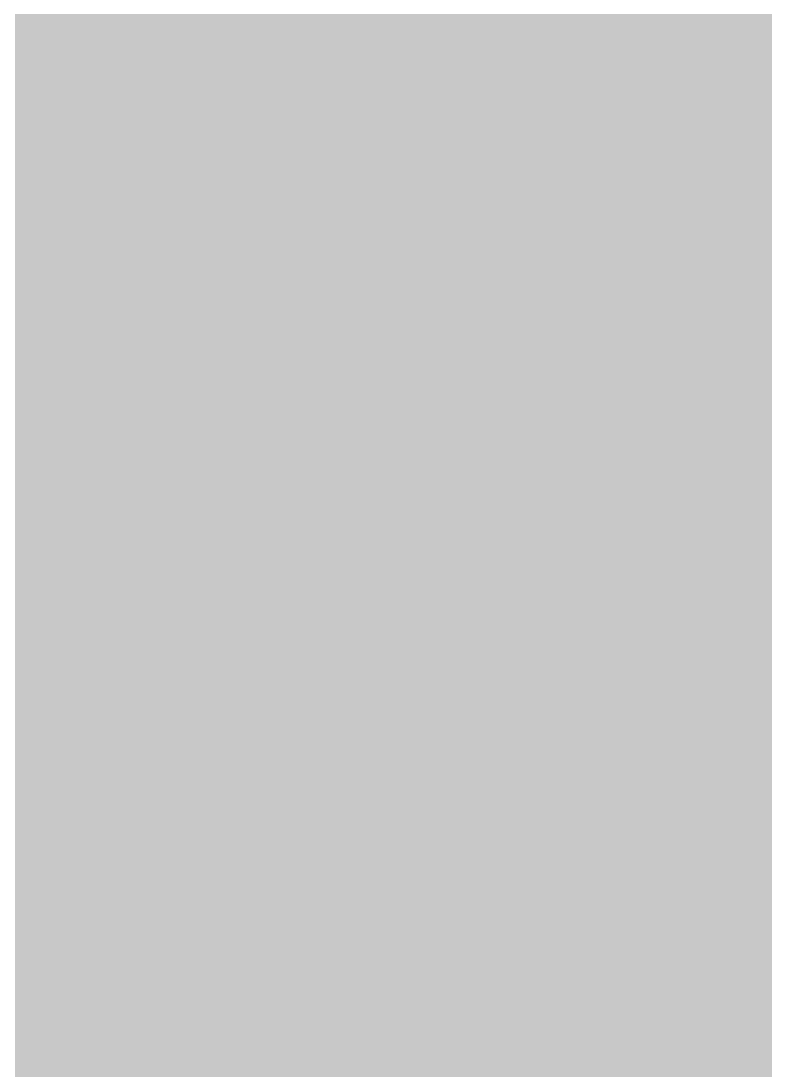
# Model space of a CAD drawing. Extents: x -5 to 208, y -5 to 206.
# Drawn here: x 10.55 to 17.64, y 113.44 to 123.44 of the extents above; entities that cross this region are included whole.
import ezdxf

# ---------------------------------------------------------------- set-up
doc = ezdxf.new("R2010")
doc.units = 0
doc.header["$MEASUREMENT"] = 0
doc.layers.get('0').update_dxf_attribs({"linetype": 'CONTINUOUS'})
for name, color, linetype in [('22-301-0_BOT', 7, 'CONTINUOUS'), ('22-301-0_DRD', 7, 'CONTINUOUS'), ('22-301-0_IN1', 1, 'CONTINUOUS'), ('22-301-0_IN2', 4, 'CONTINUOUS'), ('22-301-0_SMT', 5, 'CONTINUOUS'), ('22-301-0_SPT', 10, 'CONTINUOUS'), ('22-301-0_SST', 14, 'CONTINUOUS'), ('22-301-0_TOP', 9, 'CONTINUOUS'), ('THRUHOLE_TAP', 13, 'CONTINUOUS')]:
    doc.layers.add(name, color=color, linetype=linetype)

# ---------------------------------------------------------------- blocks, each defined once
blk = doc.blocks.new('ROUND_66')
at = {"const_width": 0.35052}
blk.add_lwpolyline([(-0.17526, 0, 1), (0.17526, 0, 1)], format="xyb", close=True, dxfattribs=at)
blk = doc.blocks.new('ROUND_68')
at = {"const_width": 0.35052}
blk.add_lwpolyline([(-0.17526, 0, 1), (0.17526, 0, 1)], format="xyb", close=True, dxfattribs=at)
blk = doc.blocks.new('RECTANGLE_6')
blk.add_solid([(0.4826, 0.4064), (0.4826, -0.4064), (-0.4826, 0.4064), (-0.4826, -0.4064)])
blk = doc.blocks.new('RECTANGLE_51')
blk.add_solid([(0.635, 0.3429), (0.635, -0.3429), (-0.635, 0.3429), (-0.635, -0.3429)])
blk = doc.blocks.new('ROUND_73')
at = {"const_width": 0.10033}
blk.add_lwpolyline([(-0.050164, 0, 1), (0.050164, 0, 1)], format="xyb", close=True, dxfattribs=at)

msp = doc.modelspace()

# ---------------------------------------------------------------- linework, layer by layer
at = {"layer": '22-301-0_BOT', "const_width": 0.254}
for points in [[(15.875, 143.1163), (15.875, 107.442)], [(15.6464, 142.8369), (15.6464, 107.442)], [(15.4178, 142.6464), (15.4178, 107.442)], [(12.446, 140.16736), (12.446, 112.4585)], [(11.303, 140.0683), (11.303, 112.4585)], [(11.5316, 140.0683), (11.5316, 112.4585)], [(11.7602, 140.06576), (11.7602, 112.4585)], [(11.9888, 140.03528), (11.9888, 112.4585)], [(12.2174, 140.06576), (12.2174, 112.4585)], [(16.1036, 138.38936), (16.1036, 107.442)], [(17.4752, 138.45794), (17.4752, 107.442)], [(16.3322, 138.19632), (16.3322, 107.442)], [(17.2466, 138.22934), (17.2466, 107.442)], [(16.5608, 138.10488), (16.5608, 107.442)], [(16.7894, 138.07948), (16.7894, 107.442)], [(17.018, 138.11758), (17.018, 107.442)], [(11.0744, 129.75336), (11.0744, 112.4585)], [(10.8458, 129.56032), (10.8458, 112.4585)], [(10.6172, 129.46888), (10.6172, 112.4585)], [(15.1892, 128.34112), (15.1892, 107.442)], [(14.9606, 127.91948), (14.9606, 107.442)], [(14.5034, 127.68072), (14.5034, 107.442)], [(14.732, 127.75438), (14.732, 107.442)], [(14.2748, 127.67056), (14.2748, 111.90732)], [(14.0462, 127.02794), (14.0462, 112.26038)], [(12.6746, 126.95936), (12.6746, 112.4585)], [(13.8176, 126.79934), (13.8176, 112.41278)], [(12.9032, 126.76632), (12.9032, 112.4585)], [(13.589, 126.68758), (13.589, 112.48136)], [(13.1318, 126.67488), (13.1318, 112.4585)], [(13.3604, 126.64948), (13.3604, 112.4839)], [(17.67332, 123.4948), (-3.556, 123.4948)], [(17.7038, 123.4313), (17.7038, 107.442)], [(17.81556, 123.2662), (-3.556, 123.2662)], [(18.12544, 123.0376), (-3.556, 123.0376)], [(26.2255, 122.809), (-3.556, 122.809)], [(26.2255, 122.5804), (-3.556, 122.5804)], [(26.2255, 122.3518), (-3.556, 122.3518)], [(26.2255, 122.1232), (-3.556, 122.1232)], [(26.2255, 121.8946), (-3.556, 121.8946)], [(26.2255, 121.666), (-3.556, 121.666)], [(26.2255, 121.4374), (-3.556, 121.4374)], [(26.2255, 121.2088), (-3.556, 121.2088)], [(26.2255, 120.9802), (-3.556, 120.9802)], [(26.2255, 120.7516), (-3.556, 120.7516)], [(26.2255, 120.523), (-3.556, 120.523)], [(26.2255, 120.2944), (-3.556, 120.2944)], [(26.2255, 120.0658), (-3.556, 120.0658)], [(26.2255, 119.8372), (-3.556, 119.8372)], [(26.2255, 119.6086), (-3.556, 119.6086)], [(26.2255, 119.38), (-3.556, 119.38)], [(26.2255, 119.1514), (-3.556, 119.1514)], [(26.2255, 118.9228), (-3.556, 118.9228)], [(26.2255, 118.6942), (-3.556, 118.6942)], [(26.2255, 118.4656), (-3.556, 118.4656)], [(26.2255, 118.237), (-3.556, 118.237)], [(26.2255, 118.0084), (-3.556, 118.0084)], [(26.2255, 117.7798), (-3.556, 117.7798)], [(26.2255, 117.5512), (-3.556, 117.5512)], [(26.2255, 117.3226), (-3.556, 117.3226)], [(26.2255, 117.094), (-3.556, 117.094)], [(26.2255, 116.8654), (-3.556, 116.8654)], [(26.2255, 116.6368), (-3.556, 116.6368)], [(26.2255, 116.4082), (-3.556, 116.4082)], [(26.2255, 116.1796), (-3.556, 116.1796)], [(26.2255, 115.951), (-3.556, 115.951)], [(26.2255, 115.7224), (-3.556, 115.7224)], [(26.2255, 115.4938), (-3.556, 115.4938)], [(26.2255, 115.2652), (-3.556, 115.2652)], [(26.2255, 115.0366), (-3.556, 115.0366)], [(26.2255, 114.808), (-3.556, 114.808)], [(26.2255, 114.5794), (-3.556, 114.5794)], [(26.2255, 114.3508), (-3.556, 114.3508)], [(26.2255, 114.1222), (-3.556, 114.1222)], [(26.2255, 113.8936), (-3.556, 113.8936)], [(26.2255, 113.665), (-3.556, 113.665)], [(26.2255, 113.4364), (-3.556, 113.4364)]]:
    msp.add_lwpolyline(points, dxfattribs=at)
msp.add_lwpolyline([(17.60728, 123.825, 0.4142136), (18.4658, 122.96648)], format="xyb", dxfattribs=at)
at = {"layer": '22-301-0_DRD', "const_width": 0.254}
for points in [[(14.351, 121.285), (13.97, 120.904)], [(14.351, 121.285), (13.97, 120.904)], [(14.859, 121.285), (14.351, 121.285)], [(14.859, 121.285), (14.351, 121.285)], [(15.24, 120.904), (14.859, 121.285)], [(15.24, 120.904), (14.859, 121.285)], [(13.97, 120.904), (13.97, 120.396)], [(13.97, 120.904), (13.97, 120.396)], [(15.24, 120.396), (15.24, 120.904)], [(15.24, 120.396), (15.24, 120.904)], [(11.176, 120.65), (10.795, 120.269)], [(11.684, 120.65), (11.176, 120.65)], [(12.065, 120.269), (11.684, 120.65)], [(13.081, 120.65), (12.7, 120.269)], [(13.081, 120.65), (12.7, 120.269)], [(13.081, 120.65), (12.7, 120.269)], [(13.589, 120.65), (13.081, 120.65)], [(13.589, 120.65), (13.081, 120.65)], [(13.589, 120.65), (13.081, 120.65)], [(13.97, 120.269), (13.589, 120.65)], [(13.97, 120.269), (13.589, 120.65)], [(13.97, 120.269), (13.589, 120.65)], [(13.97, 120.396), (14.351, 120.015)], [(13.97, 120.396), (14.351, 120.015)], [(14.859, 120.015), (15.24, 120.396)], [(14.859, 120.015), (15.24, 120.396)], [(10.795, 120.269), (10.795, 119.761)], [(12.065, 119.761), (12.065, 120.269)], [(12.7, 120.269), (12.7, 119.761)], [(12.7, 120.269), (12.7, 119.761)], [(12.7, 120.269), (12.7, 119.761)], [(13.97, 119.761), (13.97, 120.269)], [(13.97, 119.761), (13.97, 120.269)], [(13.97, 119.761), (13.97, 120.269)], [(14.351, 120.015), (14.859, 120.015)], [(14.351, 120.015), (14.859, 120.015)], [(10.795, 119.761), (11.176, 119.38)], [(11.684, 119.38), (12.065, 119.761)], [(12.7, 119.761), (13.081, 119.38)], [(12.7, 119.761), (13.081, 119.38)], [(12.7, 119.761), (13.081, 119.38)], [(13.589, 119.38), (13.97, 119.761)], [(13.589, 119.38), (13.97, 119.761)], [(13.589, 119.38), (13.97, 119.761)], [(11.176, 119.38), (11.684, 119.38)], [(13.081, 119.38), (13.589, 119.38)], [(13.081, 119.38), (13.589, 119.38)], [(13.081, 119.38), (13.589, 119.38)], [(13.1572, 118.0338), (12.7762, 117.6528)], [(13.1572, 118.0338), (12.7762, 117.6528)], [(13.6652, 118.0338), (13.1572, 118.0338)], [(13.6652, 118.0338), (13.1572, 118.0338)], [(14.0462, 117.6528), (13.6652, 118.0338)], [(14.0462, 117.6528), (13.6652, 118.0338)], [(12.7762, 117.6528), (12.7762, 117.1448)], [(12.7762, 117.6528), (12.7762, 117.1448)], [(14.0462, 117.1448), (14.0462, 117.6528)], [(14.0462, 117.1448), (14.0462, 117.6528)], [(12.7762, 117.1448), (13.1572, 116.7638)], [(12.7762, 117.1448), (13.1572, 116.7638)], [(13.6652, 116.7638), (14.0462, 117.1448)], [(13.6652, 116.7638), (14.0462, 117.1448)], [(13.1572, 116.7638), (13.6652, 116.7638)], [(13.1572, 116.7638), (13.6652, 116.7638)], [(14.986, 116.459), (14.605, 116.078)], [(14.986, 116.459), (14.605, 116.078)], [(15.494, 116.459), (14.986, 116.459)], [(15.494, 116.459), (14.986, 116.459)], [(15.875, 116.078), (15.494, 116.459)], [(15.875, 116.078), (15.494, 116.459)], [(14.605, 116.078), (14.605, 115.57)], [(14.605, 116.078), (14.605, 115.57)], [(15.875, 115.57), (15.875, 116.078)], [(15.875, 115.57), (15.875, 116.078)], [(14.605, 115.57), (14.986, 115.189)], [(14.605, 115.57), (14.986, 115.189)], [(15.494, 115.189), (15.875, 115.57)], [(15.494, 115.189), (15.875, 115.57)], [(14.986, 115.189), (15.494, 115.189)], [(14.986, 115.189), (15.494, 115.189)]]:
    msp.add_lwpolyline(points, dxfattribs=at)
at = {"layer": '22-301-0_IN1', "const_width": 0.254}
for points in [[(11.176, 165.608), (11.176, 107.2642)], [(17.5768, 165.608), (17.5768, 107.2642)], [(15.9766, 156.6799), (15.9766, 107.2642)], [(15.748, 143.26616), (15.748, 107.2642)], [(15.5194, 142.9639), (15.5194, 107.2642)], [(15.0622, 142.83182), (15.0622, 107.2642)], [(15.2908, 142.85214), (15.2908, 107.2642)], [(11.4046, 140.54582), (11.4046, 107.2642)], [(12.5476, 140.50518), (12.5476, 107.2642)], [(11.6332, 140.31468), (11.6332, 107.2642)], [(12.319, 140.29944), (12.319, 107.2642)], [(11.8618, 140.22578), (11.8618, 107.2642)], [(12.0904, 140.2207), (12.0904, 107.2642)], [(17.3482, 138.59002), (17.3482, 107.2642)], [(16.2052, 138.54938), (16.2052, 107.2642)], [(16.4338, 138.34364), (16.4338, 107.2642)], [(16.891, 138.26998), (16.891, 107.2642)], [(17.1196, 138.35888), (17.1196, 107.2642)], [(16.6624, 138.2649), (16.6624, 107.2642)], [(10.9474, 129.88036), (10.9474, 107.2642)], [(10.7188, 129.69494), (10.7188, 107.2642)], [(10.4902, 129.62636), (10.4902, 107.2642)], [(14.8336, 128.04394), (14.8336, 107.2642)], [(14.605, 127.89408), (14.605, 107.2642)], [(14.1478, 127.87376), (14.1478, 107.2642)], [(14.3764, 127.84328), (14.3764, 107.2642)], [(12.7762, 127.11938), (12.7762, 107.2642)], [(13.9192, 127.16002), (13.9192, 112.13592)], [(13.0048, 126.91364), (13.0048, 112.13592)], [(13.6906, 126.92888), (13.6906, 112.27308)], [(13.2334, 126.8349), (13.2334, 112.27308)], [(13.462, 126.83998), (13.462, 112.31372)], [(17.98574, 123.3424), (-2.54, 123.3424)], [(74.66076, 123.1138), (-2.54, 123.1138)], [(74.78522, 122.8852), (-2.54, 122.8852)], [(75.14844, 122.6566), (-2.54, 122.6566)], [(73.84288, 122.428), (-2.54, 122.428)], [(73.67524, 122.1994), (-2.54, 122.1994)], [(73.61682, 121.9708), (-2.54, 121.9708)], [(73.63714, 121.7422), (-2.54, 121.7422)], [(73.7489, 121.5136), (-2.54, 121.5136)], [(74.05116, 121.285), (-2.54, 121.285)], [(79.883, 121.0564), (-2.54, 121.0564)], [(79.883, 120.8278), (-2.54, 120.8278)], [(79.883, 120.5992), (-2.54, 120.5992)], [(79.883, 120.3706), (-2.54, 120.3706)], [(79.883, 120.142), (-2.54, 120.142)], [(71.33336, 119.9134), (-2.54, 119.9134)], [(71.14794, 119.6848), (-2.54, 119.6848)], [(71.07936, 119.4562), (-2.54, 119.4562)], [(71.09206, 119.2276), (-2.54, 119.2276)], [(71.19112, 118.999), (-2.54, 118.999)], [(71.45274, 118.7704), (-2.54, 118.7704)], [(79.883, 118.5418), (-2.54, 118.5418)], [(79.883, 118.3132), (-2.54, 118.3132)], [(64.34074, 118.0846), (-2.54, 118.0846)], [(64.07912, 117.856), (-2.54, 117.856)], [(63.98006, 117.6274), (-2.54, 117.6274)], [(63.96736, 117.3988), (-2.54, 117.3988)], [(64.03594, 117.1702), (-2.54, 117.1702)], [(64.22136, 116.9416), (-2.54, 116.9416)], [(79.883, 116.713), (-2.54, 116.713)], [(79.883, 116.4844), (-2.54, 116.4844)], [(79.883, 116.2558), (-2.54, 116.2558)], [(79.883, 116.0272), (-2.54, 116.0272)], [(79.883, 115.7986), (-2.54, 115.7986)], [(71.51116, 115.57), (-2.54, 115.57)], [(71.2089, 115.3414), (-2.54, 115.3414)], [(71.09714, 115.1128), (-2.54, 115.1128)], [(71.07682, 114.8842), (-2.54, 114.8842)], [(71.13524, 114.6556), (-2.54, 114.6556)], [(67.32016, 114.427), (-2.54, 114.427)], [(67.0179, 114.1984), (-2.54, 114.1984)], [(66.90614, 113.9698), (-2.54, 113.9698)], [(66.88582, 113.7412), (-2.54, 113.7412)], [(66.94424, 113.5126), (-2.54, 113.5126)]]:
    msp.add_lwpolyline(points, dxfattribs=at)
at = {"layer": '22-301-0_IN2', "const_width": 0.254}
for points in [[(11.176, 165.608), (11.176, 107.188)], [(15.9766, 156.6799), (15.9766, 107.188)], [(15.748, 143.26616), (15.748, 107.188)], [(15.5194, 142.9639), (15.5194, 107.188)], [(15.0622, 142.83182), (15.0622, 107.188)], [(15.2908, 142.85214), (15.2908, 107.188)], [(11.4046, 140.54582), (11.4046, 107.188)], [(12.5476, 140.50518), (12.5476, 107.188)], [(11.6332, 140.31468), (11.6332, 107.188)], [(12.319, 140.29944), (12.319, 107.188)], [(11.8618, 140.22578), (11.8618, 107.188)], [(12.0904, 140.2207), (12.0904, 107.188)], [(16.2052, 138.54938), (16.2052, 107.188)], [(17.3482, 138.4808), (17.3482, 107.188)], [(17.5768, 138.4808), (17.5768, 107.188)], [(16.4338, 138.34364), (16.4338, 107.188)], [(16.891, 138.26998), (16.891, 107.188)], [(17.1196, 138.35888), (17.1196, 107.188)], [(16.6624, 138.2649), (16.6624, 107.188)], [(10.9474, 129.88036), (10.9474, 107.188)], [(10.7188, 129.69494), (10.7188, 107.188)], [(10.4902, 129.62636), (10.4902, 107.188)], [(14.8336, 128.04394), (14.8336, 107.188)], [(14.605, 127.89408), (14.605, 107.188)], [(14.1478, 127.87376), (14.1478, 107.188)], [(14.3764, 127.84328), (14.3764, 107.188)], [(12.7762, 127.11938), (12.7762, 107.188)], [(13.9192, 127.16002), (13.9192, 112.13592)], [(13.0048, 126.91364), (13.0048, 112.13592)], [(13.6906, 126.92888), (13.6906, 112.27308)], [(13.2334, 126.8349), (13.2334, 112.27308)], [(13.462, 126.83998), (13.462, 112.31372)], [(17.87144, 123.4948), (-2.54, 123.4948)], [(18.07718, 123.2662), (-2.54, 123.2662)], [(55.753, 123.0376), (-2.54, 123.0376)], [(55.753, 122.809), (-2.54, 122.809)], [(55.753, 122.5804), (-2.54, 122.5804)], [(55.753, 122.3518), (-2.54, 122.3518)], [(55.753, 122.1232), (-2.54, 122.1232)], [(55.753, 121.8946), (-2.54, 121.8946)], [(55.753, 121.666), (-2.54, 121.666)], [(55.753, 121.4374), (-2.54, 121.4374)], [(55.753, 121.2088), (-2.54, 121.2088)], [(55.753, 120.9802), (-2.54, 120.9802)], [(55.753, 120.7516), (-2.54, 120.7516)], [(55.753, 120.523), (-2.54, 120.523)], [(55.753, 120.2944), (-2.54, 120.2944)], [(55.753, 120.0658), (-2.54, 120.0658)], [(55.753, 119.8372), (-2.54, 119.8372)], [(55.753, 119.6086), (-2.54, 119.6086)], [(55.753, 119.38), (-2.54, 119.38)], [(55.753, 119.1514), (-2.54, 119.1514)], [(55.753, 118.9228), (-2.54, 118.9228)], [(55.753, 118.6942), (-2.54, 118.6942)], [(55.753, 118.4656), (-2.54, 118.4656)], [(55.753, 118.237), (-2.54, 118.237)], [(55.753, 118.0084), (-2.54, 118.0084)], [(55.753, 117.7798), (-2.54, 117.7798)], [(56.49214, 117.5512), (-2.54, 117.5512)], [(63.98006, 117.3226), (-2.54, 117.3226)], [(64.07912, 117.094), (-2.54, 117.094)], [(64.34074, 116.8654), (-2.54, 116.8654)], [(80.264, 116.6368), (-2.54, 116.6368)], [(80.264, 116.4082), (-2.54, 116.4082)], [(80.264, 116.1796), (-2.54, 116.1796)], [(80.264, 115.951), (-2.54, 115.951)], [(80.264, 115.7224), (-2.54, 115.7224)], [(71.36638, 115.4938), (-2.54, 115.4938)], [(71.16064, 115.2652), (-2.54, 115.2652)], [(71.0819, 115.0366), (-2.54, 115.0366)], [(71.08698, 114.808), (-2.54, 114.808)], [(71.17588, 114.5794), (-2.54, 114.5794)], [(67.17538, 114.3508), (-2.54, 114.3508)], [(66.96964, 114.1222), (-2.54, 114.1222)], [(66.8909, 113.8936), (-2.54, 113.8936)], [(66.89598, 113.665), (-2.54, 113.665)], [(66.98488, 113.4364), (-2.54, 113.4364)]]:
    msp.add_lwpolyline(points, dxfattribs=at)
at = {"layer": '22-301-0_SST', "const_width": 0.1524}
for points in [[(14.76248, 123.40082), (14.76248, 123.8758), (15.44066, 123.63704), (15.44066, 123.5202), (14.42466, 123.5202)], [(10.6045, 123.3805), (10.6045, 120.4595), (12.2428, 120.4595), (12.2428, 123.3805), (10.6045, 123.3805)], [(12.5095, 123.3805), (12.5095, 120.4595), (14.1478, 120.4595), (14.1478, 123.3805), (12.5095, 123.3805)], [(19.2278, 123.19), (19.4564, 123.19), (19.4564, 120.015), (14.9098, 120.015), (14.9098, 123.19), (19.2278, 123.19)], [(11.98118, 119.53494), (12.33678, 119.53494), (12.45616, 119.70512), (12.45616, 119.87276), (12.33678, 120.04294), (11.98118, 120.04294), (11.98118, 119.02694)], [(13.2334, 119.53494), (13.29436, 119.70512), (13.29436, 119.87276), (13.2334, 120.04294), (12.8778, 120.04294), (12.81938, 119.87276), (12.81938, 119.70512), (12.8778, 119.53494), (13.2334, 119.53494), (13.29436, 119.36476), (13.29436, 119.19712), (13.2334, 119.02694), (12.8778, 119.02694), (12.81938, 119.19712), (12.81938, 119.36476), (12.8778, 119.53494)], [(14.13256, 119.36476), (13.65758, 119.36476), (13.8938, 120.04294), (14.01318, 120.04294), (14.01318, 119.02694)], [(12.27836, 119.53494), (12.45616, 119.02694)], [(14.4145, 119.5705), (14.4145, 116.6495), (16.0528, 116.6495), (16.0528, 119.5705), (14.4145, 119.5705)], [(16.3195, 119.5705), (16.3195, 116.6495), (17.9578, 116.6495), (17.9578, 119.5705), (16.3195, 119.5705)], [(13.14958, 117.68836), (12.9794, 117.74932), (12.9794, 118.10492), (13.14958, 118.16334), (13.82776, 118.16334), (13.9954, 118.10492), (13.9954, 117.74932), (13.82776, 117.68836)], [(13.14958, 117.32514), (12.9794, 117.26672), (12.9794, 116.91112), (13.14958, 116.85016), (13.4874, 116.85016), (13.65758, 116.96954), (13.65758, 117.32514), (13.9954, 117.32514), (13.9954, 116.85016)], [(13.14958, 116.48694), (12.9794, 116.36756), (12.9794, 116.13134), (13.14958, 116.01196), (13.31976, 116.01196), (13.65758, 116.25072), (13.9954, 116.01196), (13.9954, 116.48694)], [(16.04518, 115.97894), (16.40078, 115.97894), (16.52016, 116.14912), (16.52016, 116.31676), (16.40078, 116.48694), (16.04518, 116.48694), (16.04518, 115.47094)], [(17.2974, 115.97894), (17.35836, 116.14912), (17.35836, 116.31676), (17.2974, 116.48694), (16.9418, 116.48694), (16.88338, 116.31676), (16.88338, 116.14912), (16.9418, 115.97894), (17.2974, 115.97894), (17.35836, 115.80876), (17.35836, 115.64112), (17.2974, 115.47094), (16.9418, 115.47094), (16.88338, 115.64112), (16.88338, 115.80876), (16.9418, 115.97894)], [(16.34236, 115.97894), (16.52016, 115.47094)], [(13.4874, 115.11534), (13.4874, 114.75974), (13.65758, 114.64036), (13.82776, 114.64036), (13.9954, 114.75974), (13.9954, 115.11534), (12.9794, 115.11534)], [(14.4145, 115.1255), (14.4145, 112.2045), (16.0528, 112.2045), (16.0528, 115.1255), (14.4145, 115.1255)], [(18.6055, 112.2045), (18.6055, 115.1255), (16.9672, 115.1255), (16.9672, 112.2045), (18.6055, 112.2045)], [(13.4874, 114.81816), (12.9794, 114.64036)], [(12.9794, 113.92154), (12.9794, 114.15776)], [(12.9794, 114.04092), (13.9954, 114.04092), (13.82776, 114.15776)], [(13.4874, 113.49736), (13.4874, 113.14176), (13.31976, 113.08334), (13.14958, 113.08334), (12.9794, 113.14176), (12.9794, 113.49736), (13.14958, 113.55832), (13.31976, 113.55832), (13.9954, 113.31956)]]:
    msp.add_lwpolyline(points, dxfattribs=at)
at = {"layer": '22-301-0_TOP'}
for points, const_width in [([(18.4658, 122.555), (18.4658, 122.6312), (16.51, 124.587), (16.51, 125.0188)], 0.635), ([(13.335, 124.3838), (13.335, 122.6312)], 0.635), ([(13.335, 122.6312), (11.43, 122.6312)], 0.635), ([(13.335, 122.6312), (15.7988, 122.6312), (15.875, 122.555)], 0.635), ([(12.2428, 121.9835), (12.2428, 110.76178)], 0.254), ([(12.5222, 121.9835), (12.2428, 121.9835)], 0.254), ([(12.2428, 121.9835), (12.2428, 121.9454)], 0.254), ([(12.4714, 121.9835), (12.4714, 110.76178)], 0.254), ([(12.5222, 121.9835), (12.5222, 121.9454)], 0.254), ([(14.9098, 121.9835), (14.1478, 121.9835)], 0.254), ([(14.1478, 121.9835), (14.1478, 121.9454)], 0.254), ([(14.3002, 121.9835), (14.3002, 112.2807)], 0.254), ([(14.5288, 121.9835), (14.5288, 119.5578)], 0.254), ([(14.7574, 121.9835), (14.7574, 119.5578)], 0.254), ([(14.9098, 121.9835), (14.9098, 121.8819)], 0.254), ([(12.5222, 121.9708), (12.2428, 121.9708)], 0.254), ([(12.2428, 121.8946), (12.2428, 120.4722)], 0.254), ([(12.5222, 121.9454), (12.5222, 121.8946)], 0.254), ([(12.5222, 121.8946), (12.5222, 120.4722)], 0.254), ([(14.9098, 121.9708), (14.1478, 121.9708)], 0.254), ([(14.1478, 121.9454), (14.1478, 121.8946)], 0.254), ([(14.1478, 121.8946), (14.1478, 120.4722)], 0.254), ([(14.9098, 121.8819), (14.9098, 121.3231)], 0.254), ([(17.145, 118.8212), (17.145, 121.158), (16.7132, 121.5898), (15.875, 121.5898)], 0.635), ([(12.5222, 121.7422), (12.2428, 121.7422)], 0.254), ([(14.9098, 121.7422), (14.1478, 121.7422)], 0.254), ([(12.5222, 121.5136), (12.2428, 121.5136)], 0.254), ([(14.9098, 121.5136), (14.1478, 121.5136)], 0.254), ([(11.43, 120.015), (11.43, 121.2088)], 0.635), ([(13.335, 121.2088), (13.335, 120.015)], 0.635), ([(13.335, 120.015), (13.335, 121.2088), (13.335, 120.015)], 0.635), ([(12.5222, 121.285), (12.2428, 121.285)], 0.254), ([(14.9098, 121.285), (14.1478, 121.285)], 0.254), ([(14.9098, 121.3231), (14.9098, 120.9167)], 0.254), ([(11.43, 120.4722), (11.43, 121.2088)], 0.254), ([(12.2428, 121.2088), (11.43, 121.2088)], 0.254), ([(12.5222, 121.2088), (13.335, 121.2088)], 0.254), ([(13.335, 120.4722), (13.335, 121.2088)], 0.254), ([(14.1478, 121.2088), (13.335, 121.2088)], 0.254), ([(12.5222, 121.0564), (12.2428, 121.0564)], 0.254), ([(14.9098, 121.0564), (14.1478, 121.0564)], 0.254), ([(14.9098, 120.9167), (14.9098, 119.9769)], 0.254), ([(12.5222, 120.8278), (12.2428, 120.8278)], 0.254), ([(14.9098, 120.8278), (14.1478, 120.8278)], 0.254), ([(15.875, 120.65), (14.605, 120.65)], 0.635), ([(14.605, 120.65), (15.875, 120.65)], 0.635), ([(12.5222, 120.5992), (12.2428, 120.5992)], 0.254), ([(14.9098, 120.5992), (14.1478, 120.5992)], 0.254), ([(14.9098, 120.65), (15.875, 120.65)], 0.254), ([(15.875, 119.9769), (15.875, 120.65)], 0.254), ([(10.6807, 120.4722), (10.6807, 110.76178)], 0.254), ([(12.2428, 120.4722), (10.6807, 120.4722)], 0.254), ([(10.8712, 120.4722), (10.8712, 110.76178)], 0.254), ([(11.0998, 120.4722), (11.0998, 110.76178)], 0.254), ([(11.3284, 120.4722), (11.3284, 110.76178)], 0.254), ([(11.557, 120.4722), (11.557, 110.76178)], 0.254), ([(11.7856, 120.4722), (11.7856, 110.76178)], 0.254), ([(12.0142, 120.4722), (12.0142, 110.76178)], 0.254), ([(14.1478, 120.4722), (12.5222, 120.4722)], 0.254), ([(12.7, 120.4722), (12.7, 110.76178)], 0.254), ([(12.9286, 120.4722), (12.9286, 112.05464)], 0.254), ([(13.1572, 120.4722), (13.1572, 112.24006)], 0.254), ([(13.3858, 120.4722), (13.3858, 112.30864)], 0.254), ([(13.6144, 120.4722), (13.6144, 112.29594)], 0.254), ([(13.843, 120.4722), (13.843, 112.2807)], 0.254), ([(14.0716, 120.4722), (14.0716, 112.2807)], 0.254), ([(14.9098, 120.3706), (10.6807, 120.3706)], 0.254), ([(14.9098, 120.142), (10.6807, 120.142)], 0.254), ([(16.4973, 119.9134), (10.6807, 119.9134)], 0.254), ([(16.4973, 119.9769), (14.9098, 119.9769)], 0.254), ([(14.986, 119.9769), (14.986, 119.5578)], 0.254), ([(15.2146, 119.9769), (15.2146, 119.5578)], 0.254), ([(15.4432, 119.9769), (15.4432, 119.5578)], 0.254), ([(15.6718, 119.9769), (15.6718, 119.5578)], 0.254), ([(15.9004, 119.9769), (15.9004, 119.5578)], 0.254), ([(16.129, 119.9769), (16.129, 119.4689)], 0.254), ([(16.3576, 119.9769), (16.3576, 119.5578)], 0.254), ([(16.4973, 119.9769), (16.4973, 119.5578)], 0.254), ([(16.4973, 119.6848), (10.6807, 119.6848)], 0.254), ([(16.0528, 119.5578), (14.4272, 119.5578)], 0.254), ([(14.4272, 119.5578), (14.4272, 118.1354)], 0.254), ([(16.0528, 119.5578), (16.0528, 119.4689)], 0.254), ([(16.3322, 119.5578), (16.3322, 119.4689)], 0.254), ([(16.4973, 119.5578), (16.3322, 119.5578)], 0.254), ([(14.4272, 119.4562), (10.6807, 119.4562)], 0.254), ([(16.3322, 119.4689), (16.0528, 119.4689)], 0.254), ([(16.3322, 119.4562), (16.0528, 119.4562)], 0.254), ([(14.4272, 119.2276), (10.6807, 119.2276)], 0.254), ([(14.4272, 118.999), (10.6807, 118.999)], 0.254), ([(17.145, 118.8212), (15.24, 118.8212)], 0.635), ([(17.145, 117.3988), (17.1958, 117.3988), (18.6182, 118.8212), (19.05, 118.8212)], 0.254), ([(14.4272, 118.7704), (10.6807, 118.7704)], 0.254), ([(14.4272, 118.5418), (10.6807, 118.5418)], 0.254), ([(14.4272, 118.3132), (10.6807, 118.3132)], 0.254), ([(14.4272, 118.0846), (10.6807, 118.0846)], 0.254), ([(14.4272, 118.1354), (14.4272, 118.0846)], 0.254), ([(14.4272, 118.0846), (14.4272, 116.6622)], 0.254), ([(16.3322, 118.1735), (16.0528, 118.1735)], 0.254), ([(16.0528, 118.1735), (16.0528, 118.1354)], 0.254), ([(16.0528, 118.1354), (16.0528, 118.0846)], 0.254), ([(16.3322, 118.0846), (16.0528, 118.0846)], 0.254), ([(16.0528, 118.0846), (16.0528, 116.6622)], 0.254), ([(16.129, 118.1735), (16.129, 113.6015)], 0.254), ([(16.3322, 118.1735), (16.3322, 118.1354)], 0.254), ([(16.3322, 118.1354), (16.3322, 118.0846)], 0.254), ([(16.3322, 118.0846), (16.3322, 116.6622)], 0.254), ([(14.4272, 117.856), (10.6807, 117.856)], 0.254), ([(16.3322, 117.856), (16.0528, 117.856)], 0.254), ([(14.4272, 117.6274), (10.6807, 117.6274)], 0.254), ([(15.24, 117.3988), (13.4112, 117.3988)], 0.635), ([(13.4112, 117.3988), (15.24, 117.3988)], 0.635), ([(16.3322, 117.6274), (16.0528, 117.6274)], 0.254), ([(14.4272, 117.3988), (10.6807, 117.3988)], 0.254), ([(14.4272, 117.3988), (15.24, 117.3988)], 0.254), ([(15.24, 116.6622), (15.24, 117.3988)], 0.254), ([(16.0528, 117.3988), (15.24, 117.3988)], 0.254), ([(16.3322, 117.3988), (16.0528, 117.3988)], 0.254), ([(14.4272, 117.1702), (10.6807, 117.1702)], 0.254), ([(16.3322, 117.1702), (16.0528, 117.1702)], 0.254), ([(14.4272, 116.9416), (10.6807, 116.9416)], 0.254), ([(16.3322, 116.9416), (16.0528, 116.9416)], 0.254), ([(14.4272, 116.713), (10.6807, 116.713)], 0.254), ([(16.3322, 116.713), (16.0528, 116.713)], 0.254), ([(16.0528, 116.6622), (14.4272, 116.6622)], 0.254), ([(14.5288, 116.6622), (14.5288, 115.1128)], 0.254), ([(14.7574, 116.6622), (14.7574, 115.1128)], 0.254), ([(14.986, 116.6622), (14.986, 115.1128)], 0.254), ([(15.2146, 116.6622), (15.2146, 115.1128)], 0.254), ([(15.4432, 116.6622), (15.4432, 115.1128)], 0.254), ([(15.6718, 116.6622), (15.6718, 115.1128)], 0.254), ([(15.9004, 116.6622), (15.9004, 115.1128)], 0.254), ([(17.9578, 116.6622), (16.3322, 116.6622)], 0.254), ([(16.3576, 116.6622), (16.3576, 113.6015)], 0.254), ([(16.5862, 116.6622), (16.5862, 113.6015)], 0.254), ([(16.8148, 116.6622), (16.8148, 113.6015)], 0.254), ([(17.0434, 116.6622), (17.0434, 115.1128)], 0.254), ([(17.272, 116.6622), (17.272, 115.1128)], 0.254), ([(17.5006, 116.6622), (17.5006, 115.1128)], 0.254), ([(17.7292, 116.6622), (17.7292, 115.1128)], 0.254), ([(23.4823, 116.4844), (10.6807, 116.4844)], 0.254), ([(23.4823, 116.2558), (10.6807, 116.2558)], 0.254), ([(23.4823, 116.0272), (10.6807, 116.0272)], 0.254), ([(15.24, 115.824), (15.24, 114.3762)], 0.635), ([(15.24, 114.3762), (15.24, 115.824)], 0.635), ([(23.4823, 115.7986), (10.6807, 115.7986)], 0.254), ([(23.3172, 115.57), (10.6807, 115.57)], 0.254), ([(23.3172, 115.3414), (10.6807, 115.3414)], 0.254), ([(23.3172, 115.1128), (10.6807, 115.1128)], 0.254), ([(16.0528, 115.1128), (14.4272, 115.1128)], 0.254), ([(14.4272, 115.1128), (14.4272, 113.6904)], 0.254), ([(15.24, 115.1128), (15.24, 114.3762)], 0.254), ([(16.0528, 115.1128), (16.0528, 113.6904)], 0.254), ([(18.5928, 115.1128), (16.9672, 115.1128), (16.9672, 113.6904)], 0.254), ([(14.4272, 114.8842), (10.6807, 114.8842)], 0.254), ([(16.9672, 114.8842), (16.0528, 114.8842)], 0.254), ([(14.4272, 114.6556), (10.6807, 114.6556)], 0.254), ([(16.9672, 114.6556), (16.0528, 114.6556)], 0.254), ([(14.4272, 114.427), (10.6807, 114.427)], 0.254), ([(16.9672, 114.427), (16.0528, 114.427)], 0.254), ([(14.4272, 114.3762), (15.24, 114.3762)], 0.254), ([(16.0528, 114.3762), (15.24, 114.3762)], 0.254), ([(14.4272, 114.1984), (10.6807, 114.1984)], 0.254), ([(16.9672, 114.1984), (16.0528, 114.1984)], 0.254), ([(14.4272, 113.9698), (10.6807, 113.9698)], 0.254), ([(16.9672, 113.9698), (16.0528, 113.9698)], 0.254), ([(14.4272, 113.7412), (10.6807, 113.7412)], 0.254), ([(14.4272, 113.6904), (14.4272, 113.6396)], 0.254), ([(16.9672, 113.7412), (16.0528, 113.7412)], 0.254), ([(16.0528, 113.6904), (16.0528, 113.6396)], 0.254), ([(16.9672, 113.6904), (16.9672, 113.6396)], 0.254), ([(14.4272, 113.6396), (14.4272, 112.2807)], 0.254), ([(16.0528, 113.6396), (16.0528, 113.6015)], 0.254), ([(16.9672, 113.6015), (16.0528, 113.6015)], 0.254), ([(16.9672, 113.6396), (16.9672, 113.6015)], 0.254), ([(14.4272, 113.5126), (10.6807, 113.5126)], 0.254)]:
    msp.add_lwpolyline(points, dxfattribs=dict(at, const_width=const_width))

# ---------------------------------------------------------------- block references
at = {"layer": '22-301-0_BOT'}
for p in [(14.605, 120.65), (11.43, 120.015), (13.335, 120.015), (13.4112, 117.3988), (15.24, 115.824)]:
    msp.add_blockref('ROUND_66', p, dxfattribs=at)
at = {"layer": '22-301-0_IN1'}
for p in [(14.605, 120.65), (11.43, 120.015), (13.335, 120.015), (13.4112, 117.3988), (15.24, 115.824)]:
    msp.add_blockref('ROUND_66', p, dxfattribs=at)
at = {"layer": '22-301-0_IN2'}
for p in [(14.605, 120.65), (11.43, 120.015), (13.335, 120.015), (13.4112, 117.3988), (15.24, 115.824)]:
    msp.add_blockref('ROUND_68', p, dxfattribs=at)
at = {"layer": '22-301-0_SMT'}
for name, p in [('RECTANGLE_6', (11.43, 122.6312)), ('RECTANGLE_6', (13.335, 122.6312)), ('RECTANGLE_51', (15.875, 122.555)), ('RECTANGLE_51', (15.875, 121.5898)), ('RECTANGLE_6', (11.43, 121.2088)), ('RECTANGLE_6', (13.335, 121.2088)), ('RECTANGLE_51', (15.875, 120.65)), ('RECTANGLE_6', (15.24, 118.8212)), ('RECTANGLE_6', (17.145, 118.8212)), ('RECTANGLE_6', (15.24, 117.3988)), ('RECTANGLE_6', (17.145, 117.3988)), ('RECTANGLE_6', (15.24, 114.3762)), ('RECTANGLE_6', (17.78, 114.3762))]:
    msp.add_blockref(name, p, dxfattribs=at)
at = {"layer": '22-301-0_SPT'}
for name, p in [('RECTANGLE_6', (11.43, 122.6312)), ('RECTANGLE_6', (13.335, 122.6312)), ('RECTANGLE_51', (15.875, 122.555)), ('RECTANGLE_51', (15.875, 121.5898)), ('RECTANGLE_6', (11.43, 121.2088)), ('RECTANGLE_6', (13.335, 121.2088)), ('RECTANGLE_51', (15.875, 120.65)), ('RECTANGLE_6', (15.24, 118.8212)), ('RECTANGLE_6', (17.145, 118.8212)), ('RECTANGLE_6', (15.24, 117.3988)), ('RECTANGLE_6', (17.145, 117.3988)), ('RECTANGLE_6', (15.24, 114.3762)), ('RECTANGLE_6', (17.78, 114.3762))]:
    msp.add_blockref(name, p, dxfattribs=at)
at = {"layer": '22-301-0_TOP'}
for name, p in [('RECTANGLE_6', (11.43, 122.6312)), ('RECTANGLE_6', (13.335, 122.6312)), ('RECTANGLE_51', (15.875, 122.555)), ('RECTANGLE_51', (15.875, 121.5898)), ('RECTANGLE_6', (11.43, 121.2088)), ('RECTANGLE_6', (13.335, 121.2088)), ('ROUND_66', (14.605, 120.65)), ('RECTANGLE_51', (15.875, 120.65)), ('ROUND_66', (11.43, 120.015)), ('ROUND_66', (13.335, 120.015)), ('RECTANGLE_6', (15.24, 118.8212)), ('RECTANGLE_6', (17.145, 118.8212)), ('ROUND_66', (13.4112, 117.3988)), ('RECTANGLE_6', (15.24, 117.3988)), ('RECTANGLE_6', (17.145, 117.3988)), ('ROUND_66', (15.24, 115.824)), ('RECTANGLE_6', (15.24, 114.3762)), ('RECTANGLE_6', (17.78, 114.3762))]:
    msp.add_blockref(name, p, dxfattribs=at)
at = {"layer": 'THRUHOLE_TAP'}
for p in [(14.605, 120.65), (11.43, 120.015), (13.335, 120.015), (13.4112, 117.3988), (15.24, 115.824)]:
    msp.add_blockref('ROUND_73', p, dxfattribs=at)

doc.saveas('drawing.dxf')
